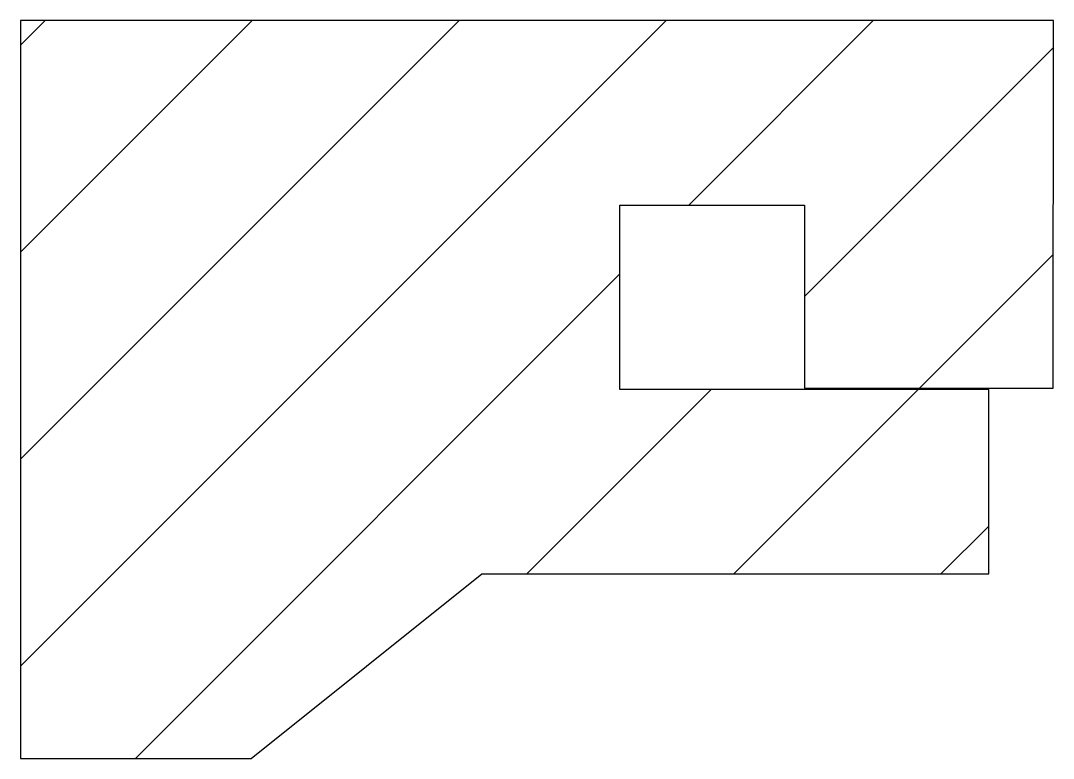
# Model space of a CAD drawing. Header units: millimetres. Extents: x 40 to 264, y 20 to 180.
import ezdxf

# ---------------------------------------------------------------- set-up
doc = ezdxf.new("R2010")
doc.units = ezdxf.units.MM
doc.layers.get('0').update_dxf_attribs({"lineweight": 25, "true_color": 0xffffff})

msp = doc.modelspace()

# ---------------------------------------------------------------- linework, layer by layer
for p, q in [((264, 180), (40, 180)), ((40, 180), (40, 20)), ((40, 40), (180, 180)), ((40, 84.9), (135.1, 180)), ((40, 129.8), (90.2, 180)), ((40, 174.7), (45.3, 180)), ((184.9, 140), (224.9, 180)), ((263.95, 100.3), (264, 180)), ((210, 120.2), (264, 174.19)), ((170, 100), (170, 140)), ((170, 140), (210, 140)), ((210, 140), (210, 100.3)), ((235, 100.3), (263.97, 129.26)), ((64.9, 20), (170, 125.1)), ((149.8, 60), (189.8, 100)), ((250, 100), (170, 100)), ((194.7, 60), (234.7, 100)), ((210, 100.3), (263.95, 100.3)), ((250, 60), (250, 100)), ((239.61, 60), (250, 70.39)), ((90, 20), (140, 60)), ((140, 60), (250, 60)), ((40, 20), (90, 20))]:
    msp.add_line(p, q)

doc.saveas('drawing.dxf')
